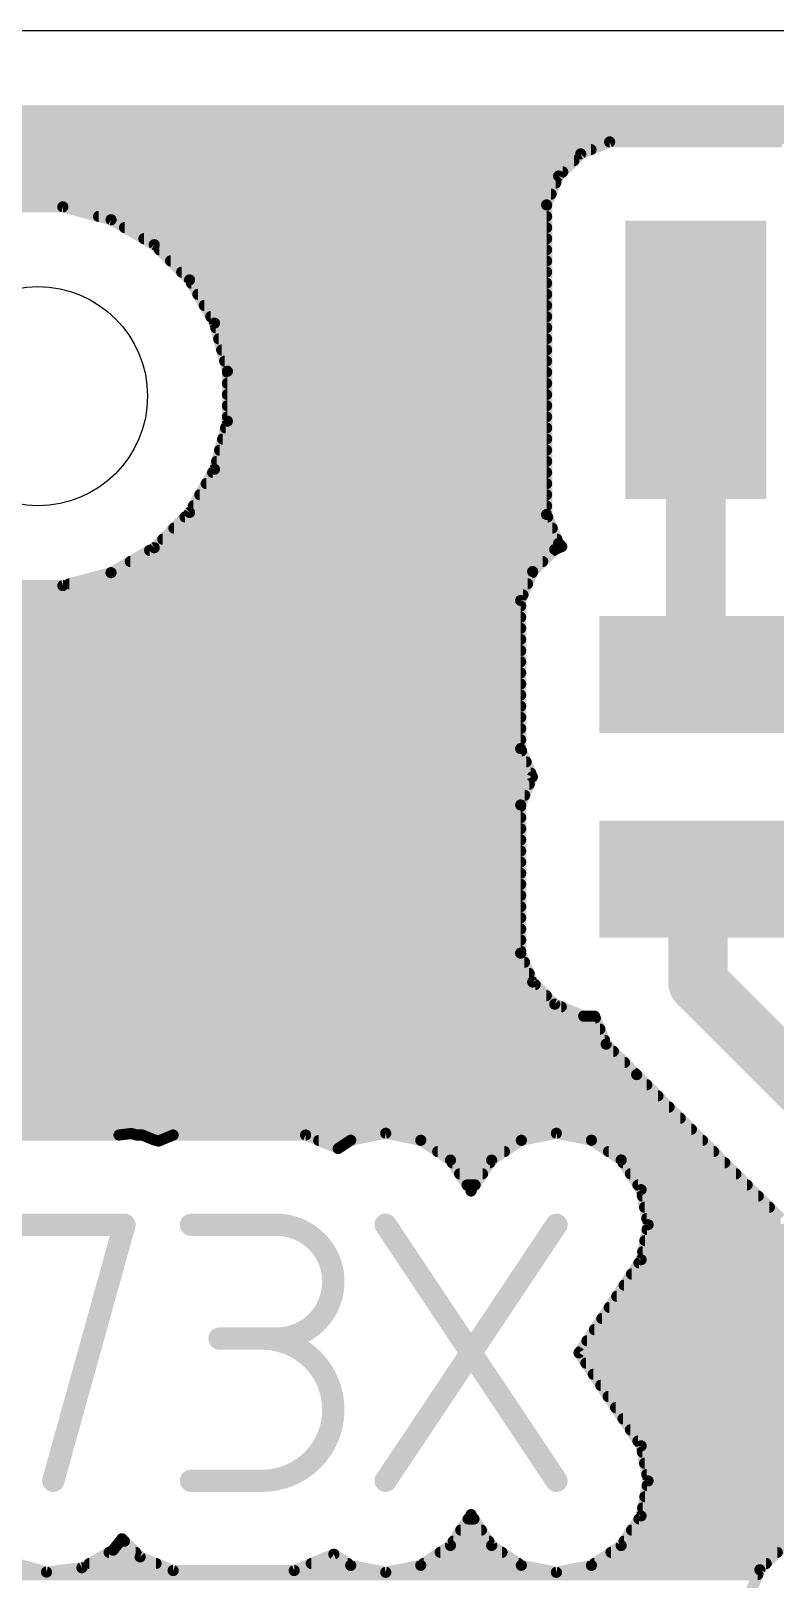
# Model space of a CAD drawing. Extents: x 0 to 75, y 0 to 35.
# Drawn here: x 14.91 to 25.08, y 13.81 to 35 of the extents above; entities that cross this region are included whole.
import ezdxf

# ---------------------------------------------------------------- set-up
doc = ezdxf.new("R2010")
doc.units = 0
doc.layers.add('1', color=12, linetype='CONTINUOUS')
doc.layers.add('20', color=31, linetype='CONTINUOUS')

# ---------------------------------------------------------------- blocks, each defined once
blk = doc.blocks.new('RECT')
blk.add_solid([(-0.5, -0.5), (0.5, -0.5), (-0.5, 0.5), (0.5, 0.5)])

msp = doc.modelspace()

# ---------------------------------------------------------------- linework, layer by layer
at = {"layer": '1'}
for points, const_width in [([(1.0922, 33.9078), (73.9078, 33.9078)], 0.1524), ([(1.0922, 33.8328), (73.9078, 33.8328)], 0.1524), ([(1.0922, 33.6804), (73.9078, 33.6804)], 0.1524), ([(1.0922, 33.528), (73.9078, 33.528)], 0.1524), ([(22.8207, 33.4812), (22.4252, 33.3174)], 0.1524), ([(25.1793, 33.4812), (22.8207, 33.4812)], 0.1524), ([(1.0922, 33.3756), (22.5658, 33.3756)], 0.1524), ([(1.0922, 33.2232), (22.331, 33.2232)], 0.1524), ([(22.4252, 33.3174), (22.1224, 33.0146)], 0.1524), ([(1.0922, 33.0708), (22.1786, 33.0708)], 0.1524), ([(22.1224, 33.0146), (21.9586, 32.6191)], 0.1524), ([(1.0922, 32.9184), (22.0826, 32.9184)], 0.1524), ([(1.0922, 32.766), (22.0195, 32.766)], 0.1524), ([(1.0922, 32.6136), (21.9586, 32.6136)], 0.1524), ([(15.3413, 32.5922), (14.6587, 32.5922)], 0.1524), ([(16.0006, 32.4155), (15.3413, 32.5922)], 0.1524), ([(21.9586, 32.6191), (21.9586, 28.3809)], 0.1524), ([(15.8302, 32.4612), (21.9586, 32.4612)], 0.1524), ([(16.5916, 32.0743), (16.0006, 32.4155)], 0.1524), ([(16.1854, 32.3088), (21.9586, 32.3088)], 0.1524), ([(16.4494, 32.1564), (21.9586, 32.1564)], 0.1524), ([(17.0743, 31.5916), (16.5916, 32.0743)], 0.1524), ([(16.6619, 32.004), (21.9586, 32.004)], 0.1524), ([(16.8143, 31.8516), (21.9586, 31.8516)], 0.1524), ([(16.9667, 31.6992), (21.9586, 31.6992)], 0.1524), ([(17.4155, 31.0006), (17.0743, 31.5916)], 0.1524), ([(17.1002, 31.5468), (21.9586, 31.5468)], 0.1524), ([(17.1882, 31.3944), (21.9586, 31.3944)], 0.1524), ([(17.2761, 31.242), (21.9586, 31.242)], 0.1524), ([(17.3641, 31.0896), (21.9586, 31.0896)], 0.1524), ([(17.5922, 30.3413), (17.4155, 31.0006)], 0.1524), ([(17.4325, 30.9372), (21.9586, 30.9372)], 0.1524), ([(17.4734, 30.7848), (21.9586, 30.7848)], 0.1524), ([(24, 26.22), (24, 30.5)], 0.8128), ([(17.5142, 30.6324), (21.9586, 30.6324)], 0.1524), ([(17.555, 30.48), (21.9586, 30.48)], 0.1524), ([(17.5922, 29.6587), (17.5922, 30.3413)], 0.1524), ([(17.5922, 30.3276), (21.9586, 30.3276)], 0.1524), ([(17.5922, 30.1752), (21.9586, 30.1752)], 0.1524), ([(17.5922, 30.0228), (21.9586, 30.0228)], 0.1524), ([(17.5922, 29.8704), (21.9586, 29.8704)], 0.1524), ([(17.4155, 28.9994), (17.5922, 29.6587)], 0.1524), ([(17.5922, 29.718), (21.9586, 29.718)], 0.1524), ([(17.5264, 29.4132), (21.9586, 29.4132)], 0.1524), ([(17.5672, 29.5656), (21.9586, 29.5656)], 0.1524), ([(17.4856, 29.2608), (21.9586, 29.2608)], 0.1524), ([(17.0743, 28.4084), (17.4155, 28.9994)], 0.1524), ([(17.4447, 29.1084), (21.9586, 29.1084)], 0.1524), ([(17.3025, 28.8036), (21.9586, 28.8036)], 0.1524), ([(17.3905, 28.956), (21.9586, 28.956)], 0.1524), ([(17.2145, 28.6512), (21.9586, 28.6512)], 0.1524), ([(16.5916, 27.9257), (17.0743, 28.4084)], 0.1524), ([(17.0123, 28.3464), (21.9729, 28.3464)], 0.1524), ([(17.1265, 28.4988), (21.9586, 28.4988)], 0.1524), ([(21.9586, 28.3809), (22.1224, 27.9854)], 0.1524), ([(16.8599, 28.194), (22.036, 28.194)], 0.1524), ([(16.0006, 27.5845), (16.5916, 27.9257)], 0.1524), ([(16.7075, 28.0416), (22.0992, 28.0416)], 0.1524), ([(22.0704, 27.9024), (21.7676, 27.5996)], 0.1524), ([(22.1659, 27.9419), (22.0704, 27.9024)], 0.1524), ([(22.1224, 27.9854), (22.1659, 27.9419)], 0.1524), ([(16.2644, 27.7368), (21.9048, 27.7368)], 0.1524), ([(16.5284, 27.8892), (22.0572, 27.8892)], 0.1524), ([(15.3413, 27.4078), (16.0006, 27.5845)], 0.1524), ([(16.0004, 27.5844), (21.7613, 27.5844)], 0.1524), ([(21.7676, 27.5996), (21.6038, 27.2041)], 0.1524), ([(1.0922, 27.2796), (21.6351, 27.2796)], 0.1524), ([(14.6587, 27.4078), (15.3413, 27.4078)], 0.1524), ([(15.4316, 27.432), (21.6982, 27.432)], 0.1524), ([(1.0922, 27.1272), (21.6038, 27.1272)], 0.1524), ([(21.6038, 27.2041), (21.6038, 25.1759)], 0.1524), ([(1.0922, 26.9748), (21.6038, 26.9748)], 0.1524), ([(1.0922, 26.8224), (21.6038, 26.8224)], 0.1524), ([(1.0922, 26.67), (21.6038, 26.67)], 0.1524), ([(1.0922, 26.5176), (21.6038, 26.5176)], 0.1524), ([(24.03, 26.19), (24, 26.22)], 0.8128), ([(1.0922, 26.3652), (21.6038, 26.3652)], 0.1524), ([(1.0922, 26.2128), (21.6038, 26.2128)], 0.1524), ([(1.0922, 26.0604), (21.6038, 26.0604)], 0.1524), ([(1.0922, 25.908), (21.6038, 25.908)], 0.1524), ([(1.0922, 25.7556), (21.6038, 25.7556)], 0.1524), ([(1.0922, 25.6032), (21.6038, 25.6032)], 0.1524), ([(1.0922, 25.4508), (21.6038, 25.4508)], 0.1524), ([(1.0922, 25.2984), (21.6038, 25.2984)], 0.1524), ([(1.0922, 25.146), (21.6162, 25.146)], 0.1524), ([(21.6038, 25.1759), (21.7637, 24.79)], 0.1524), ([(1.0922, 24.9936), (21.6793, 24.9936)], 0.1524), ([(1.0922, 24.8412), (21.7425, 24.8412)], 0.1524), ([(21.7637, 24.79), (21.6038, 24.4041)], 0.1524), ([(1.0922, 24.6888), (21.7217, 24.6888)], 0.1524), ([(1.0922, 24.5364), (21.6586, 24.5364)], 0.1524), ([(1.0922, 24.384), (21.6038, 24.384)], 0.1524), ([(21.6038, 24.4041), (21.6038, 22.3759)], 0.1524), ([(1.0922, 24.2316), (21.6038, 24.2316)], 0.1524), ([(1.0922, 24.0792), (21.6038, 24.0792)], 0.1524), ([(1.0922, 23.9268), (21.6038, 23.9268)], 0.1524), ([(1.0922, 23.7744), (21.6038, 23.7744)], 0.1524), ([(24.03, 21.97), (24.03, 23.39)], 0.8128), ([(1.0922, 23.622), (21.6038, 23.622)], 0.1524), ([(1.0922, 23.4696), (21.6038, 23.4696)], 0.1524), ([(24.11, 23.39), (24.03, 23.39)], 0.4064), ([(1.0922, 23.3172), (21.6038, 23.3172)], 0.1524), ([(1.0922, 23.1648), (21.6038, 23.1648)], 0.1524), ([(1.0922, 23.0124), (21.6038, 23.0124)], 0.1524), ([(1.0922, 22.86), (21.6038, 22.86)], 0.1524), ([(1.0922, 22.7076), (21.6038, 22.7076)], 0.1524), ([(1.0922, 22.5552), (21.6038, 22.5552)], 0.1524), ([(1.0922, 22.4028), (21.6038, 22.4028)], 0.1524), ([(1.0922, 22.2504), (21.6558, 22.2504)], 0.1524), ([(21.6038, 22.3759), (21.7676, 21.9804)], 0.1524), ([(26, 20), (24.03, 21.97)], 0.8128), ([(1.0922, 22.098), (21.7189, 22.098)], 0.1524), ([(21.7676, 21.9804), (22.0704, 21.6776)], 0.1524), ([(1.0922, 21.9456), (21.8024, 21.9456)], 0.1524), ([(1.0922, 21.7932), (21.9548, 21.7932)], 0.1524), ([(1.0922, 21.6408), (22.1593, 21.6408)], 0.1524), ([(22.0704, 21.6776), (22.4659, 21.5138)], 0.1524), ([(1.0922, 21.4884), (22.6247, 21.4884)], 0.1524), ([(1.0922, 21.336), (22.6879, 21.336)], 0.1524), ([(22.4659, 21.5138), (22.6142, 21.5138)], 0.1524), ([(22.6142, 21.5138), (22.7731, 21.1302)], 0.1524), ([(1.0922, 21.1836), (22.751, 21.1836)], 0.1524), ([(22.7731, 21.1302), (23.1902, 20.7131)], 0.1524), ([(1.0922, 21.0312), (22.8721, 21.0312)], 0.1524), ([(1.0922, 20.8788), (23.0245, 20.8788)], 0.1524), ([(1.0922, 20.7264), (23.1769, 20.7264)], 0.1524), ([(23.1902, 20.7131), (25.1602, 18.7431)], 0.1524), ([(1.0922, 20.574), (23.3293, 20.574)], 0.1524), ([(1.0922, 20.4216), (23.4817, 20.4216)], 0.1524), ([(1.0922, 20.2692), (23.6341, 20.2692)], 0.1524), ([(1.0922, 20.1168), (23.7865, 20.1168)], 0.1524), ([(1.0922, 19.9644), (23.9389, 19.9644)], 0.1524), ([(16.1091, 19.8862), (13.9923, 19.8862)], 0.1524), ([(16.2773, 19.9068), (16.1091, 19.8862)], 0.1524), ([(16.3514, 19.8862), (16.2773, 19.9068)], 0.1524), ([(16.4284, 19.8862), (16.3514, 19.8862)], 0.1524), ([(16.585, 19.8213), (16.4284, 19.8862)], 0.1524), ([(16.8498, 19.8862), (16.6497, 19.8033)], 0.1524), ([(18.6619, 19.8862), (16.8498, 19.8862)], 0.1524), ([(19.1078, 19.7015), (18.6619, 19.8862)], 0.1524), ([(19.7582, 19.9103), (19.2788, 19.8154)], 0.1524), ([(20.2375, 19.8144), (19.7582, 19.9103)], 0.1524), ([(22.0924, 19.9103), (21.6131, 19.8144)], 0.1524), ([(22.5719, 19.8154), (22.0924, 19.9103)], 0.1524), ([(16.6497, 19.8033), (16.585, 19.8213)], 0.1524), ([(16.6186, 19.812), (16.6706, 19.812)], 0.1524), ([(18.841, 19.812), (19.2736, 19.812)], 0.1524), ([(19.2788, 19.8154), (19.1078, 19.7015)], 0.1524), ([(20.6436, 19.5424), (20.2375, 19.8144)], 0.1524), ([(20.2411, 19.812), (21.6095, 19.812)], 0.1524), ([(20.4687, 19.6596), (21.382, 19.6596)], 0.1524), ([(21.6131, 19.8144), (21.207, 19.5424)], 0.1524), ([(22.9786, 19.5443), (22.5719, 19.8154)], 0.1524), ([(22.577, 19.812), (24.0913, 19.812)], 0.1524), ([(22.8056, 19.6596), (24.2437, 19.6596)], 0.1524), ([(20.9253, 19.1199), (20.6436, 19.5424)], 0.1524), ([(20.6671, 19.5072), (21.1835, 19.5072)], 0.1524), ([(21.207, 19.5424), (20.9253, 19.1199)], 0.1524), ([(23.2505, 19.1382), (22.9786, 19.5443)], 0.1524), ([(23.0034, 19.5072), (24.3961, 19.5072)], 0.1524), ([(20.7687, 19.3548), (21.0819, 19.3548)], 0.1524), ([(23.1055, 19.3548), (24.5485, 19.3548)], 0.1524), ([(20.8703, 19.2024), (20.9803, 19.2024)], 0.1524), ([(23.2075, 19.2024), (24.7009, 19.2024)], 0.1524), ([(23.3464, 18.6589), (23.2505, 19.1382)], 0.1524), ([(23.2682, 19.05), (24.8533, 19.05)], 0.1524), ([(23.2986, 18.8976), (25.0057, 18.8976)], 0.1524), ([(14.2367, 18.6576), (16.184, 18.6576)], 0.3048), ([(16.184, 18.6576), (15.2103, 15.1524)], 0.3048), ([(17.0941, 18.6576), (18.2626, 18.6576)], 0.3048), ([(19.7569, 15.1524), (22.0937, 18.6576)], 0.3048), ([(19.7569, 18.6576), (22.0937, 15.1524)], 0.3048), ([(23.2515, 18.1794), (23.3464, 18.6589)], 0.1524), ([(23.3291, 18.7452), (25.1581, 18.7452)], 0.1524), ([(23.3333, 18.5928), (25.5231, 18.5928)], 0.1524), ([(23.3032, 18.4404), (29.5038, 18.4404)], 0.1524), ([(22.4019, 16.905), (23.2515, 18.1794)], 0.1524), ([(23.273, 18.288), (29.5038, 18.288)], 0.1524), ([(23.1207, 17.9832), (29.5038, 17.9832)], 0.1524), ([(23.2223, 18.1356), (29.5038, 18.1356)], 0.1524), ([(23.0191, 17.8308), (29.5038, 17.8308)], 0.1524), ([(22.8159, 17.526), (29.5038, 17.526)], 0.1524), ([(22.9175, 17.6784), (29.5038, 17.6784)], 0.1524), ([(22.7143, 17.3736), (29.5038, 17.3736)], 0.1524), ([(18.2626, 17.0997), (17.4836, 17.0997)], 0.3048), ([(22.6127, 17.2212), (29.5038, 17.2212)], 0.1524), ([(23.2515, 15.6306), (22.4019, 16.905)], 0.1524), ([(22.4095, 16.9164), (29.5038, 16.9164)], 0.1524), ([(22.5111, 17.0688), (29.5275, 17.0688)], 0.1524), ([(22.4959, 16.764), (29.5038, 16.764)], 0.1524), ([(22.5975, 16.6116), (29.5038, 16.6116)], 0.1524), ([(22.6991, 16.4592), (29.5038, 16.4592)], 0.1524), ([(22.8007, 16.3068), (29.5038, 16.3068)], 0.1524), ([(22.9023, 16.1544), (29.5038, 16.1544)], 0.1524), ([(23.0039, 16.002), (29.5038, 16.002)], 0.1524), ([(23.1055, 15.8496), (29.5038, 15.8496)], 0.1524), ([(23.2071, 15.6972), (29.5038, 15.6972)], 0.1524), ([(23.3464, 15.1511), (23.2515, 15.6306)], 0.1524), ([(23.2685, 15.5448), (26.6413, 15.5448)], 0.1524), ([(17.0941, 15.1524), (18.0678, 15.1524)], 0.3048), ([(23.2986, 15.3924), (26.3331, 15.3924)], 0.1524), ([(23.3288, 15.24), (26.1807, 15.24)], 0.1524), ([(23.2505, 14.6718), (23.3464, 15.1511)], 0.1524), ([(23.3337, 15.0876), (26.0283, 15.0876)], 0.1524), ([(26.0154, 15.0747), (24.8754, 13.9347)], 0.1524), ([(23.2727, 14.7828), (25.7235, 14.7828)], 0.1524), ([(23.3032, 14.9352), (25.8759, 14.9352)], 0.1524), ([(20.6436, 14.2676), (20.9253, 14.6901)], 0.1524), ([(20.8855, 14.6304), (20.9651, 14.6304)], 0.1524), ([(20.9253, 14.6901), (21.207, 14.2676)], 0.1524), ([(22.9786, 14.2657), (23.2505, 14.6718)], 0.1524), ([(23.2228, 14.6304), (25.5711, 14.6304)], 0.1524), ([(16.0276, 14.2031), (16.1498, 14.3593)], 0.1524), ([(16.1498, 14.3593), (16.3982, 14.1108)], 0.1524), ([(20.7839, 14.478), (21.0667, 14.478)], 0.1524), ([(23.1207, 14.478), (25.4187, 14.478)], 0.1524), ([(15.6021, 13.9626), (16.0276, 14.2031)], 0.1524), ([(15.9747, 14.1732), (16.3358, 14.1732)], 0.1524), ([(16.1234, 14.3256), (16.1834, 14.3256)], 0.1524), ([(18.5059, 13.9238), (19.0481, 14.1484)], 0.1524), ([(19.0481, 14.1484), (19.2788, 13.9946)], 0.1524), ([(20.2375, 13.9956), (20.6436, 14.2676)], 0.1524), ([(20.5027, 14.1732), (21.3479, 14.1732)], 0.1524), ([(20.6823, 14.3256), (21.1683, 14.3256)], 0.1524), ([(21.207, 14.2676), (21.6131, 13.9956)], 0.1524), ([(22.5719, 13.9946), (22.9786, 14.2657)], 0.1524), ([(22.8398, 14.1732), (25.1139, 14.1732)], 0.1524), ([(23.0187, 14.3256), (25.2663, 14.3256)], 0.1524), ([(14.646, 14.034), (15.117, 13.9032)], 0.1524), ([(15.117, 13.9032), (15.6021, 13.9626)], 0.1524), ([(15.7051, 14.0208), (16.6156, 14.0208)], 0.1524), ([(16.3982, 14.1108), (16.8498, 13.9238)], 0.1524), ([(16.8498, 13.9238), (18.5059, 13.9238)], 0.1524), ([(18.74, 14.0208), (19.2394, 14.0208)], 0.1524), ([(19.2788, 13.9946), (19.7582, 13.8997)], 0.1524), ([(19.7582, 13.8997), (20.2375, 13.9956)], 0.1524), ([(20.2751, 14.0208), (21.5755, 14.0208)], 0.1524), ([(21.6131, 13.9956), (22.0924, 13.8997)], 0.1524), ([(22.0924, 13.8997), (22.5719, 13.9946)], 0.1524), ([(22.6112, 14.0208), (24.9615, 14.0208)], 0.1524), ([(24.8754, 13.9347), (24.6806, 13.4645)], 0.1524), ([(1.0922, 13.8684), (24.8479, 13.8684)], 0.1524)]:
    msp.add_lwpolyline(points, dxfattribs=dict(at, const_width=const_width))
for points, const_width in [([(22.8207, 33.5193, 1), (22.8207, 33.4431)], 0.0762), ([(22.8353, 33.446, 1), (22.8061, 33.5164)], 0.0762), ([(22.331, 33.1851, 1), (22.331, 33.2613)], 0.0762), ([(22.4106, 33.3526, 1), (22.4398, 33.2822)], 0.0762), ([(22.4521, 33.2904, 1), (22.3982, 33.3443)], 0.0762), ([(22.5658, 33.3375, 1), (22.5658, 33.4137)], 0.0762), ([(22.0955, 33.0416, 1), (22.1494, 32.9877)], 0.0762), ([(22.1576, 33, 1), (22.0872, 33.0292)], 0.0762), ([(22.1786, 33.0327, 1), (22.1786, 33.1089)], 0.0762), ([(22.0826, 32.8803, 1), (22.0826, 32.9565)], 0.0762), ([(15.3511, 32.629, 1), (15.3314, 32.5554)], 0.0762), ([(15.3413, 32.5541, 1), (15.3413, 32.6303)], 0.0762), ([(21.9967, 32.6191, 1), (21.9205, 32.6191)], 0.0762), ([(21.9234, 32.6336, 1), (21.9938, 32.6045)], 0.0762), ([(21.9586, 32.5755, 1), (21.9586, 32.6517)], 0.0762), ([(22.0195, 32.7279, 1), (22.0195, 32.8041)], 0.0762), ([(15.8302, 32.4993, 1), (15.8302, 32.4231)], 0.0762), ([(16.0196, 32.4485, 1), (15.9815, 32.3825)], 0.0762), ([(15.9907, 32.3787, 1), (16.0104, 32.4523)], 0.0762), ([(21.9586, 32.4231, 1), (21.9586, 32.4993)], 0.0762), ([(16.1854, 32.3469, 1), (16.1854, 32.2707)], 0.0762), ([(16.4494, 32.1945, 1), (16.4494, 32.1183)], 0.0762), ([(21.9586, 32.2707, 1), (21.9586, 32.3469)], 0.0762), ([(21.9586, 32.1183, 1), (21.9586, 32.1945)], 0.0762), ([(16.6186, 32.1012, 1), (16.5647, 32.0473)], 0.0762), ([(16.5726, 32.0413, 1), (16.6107, 32.1073)], 0.0762), ([(16.6619, 32.0421, 1), (16.6619, 31.9659)], 0.0762), ([(21.9586, 31.9659, 1), (21.9586, 32.0421)], 0.0762), ([(16.8143, 31.8897, 1), (16.8143, 31.8135)], 0.0762), ([(21.9586, 31.8135, 1), (21.9586, 31.8897)], 0.0762), ([(16.9667, 31.7373, 1), (16.9667, 31.6611)], 0.0762), ([(17.1073, 31.6107, 1), (17.0413, 31.5726)], 0.0762), ([(17.0473, 31.5647, 1), (17.1012, 31.6186)], 0.0762), ([(17.1002, 31.5849, 1), (17.1002, 31.5087)], 0.0762), ([(21.9586, 31.6611, 1), (21.9586, 31.7373)], 0.0762), ([(21.9586, 31.5087, 1), (21.9586, 31.5849)], 0.0762), ([(17.1882, 31.4325, 1), (17.1882, 31.3563)], 0.0762), ([(21.9586, 31.3563, 1), (21.9586, 31.4325)], 0.0762), ([(17.2761, 31.2801, 1), (17.2761, 31.2039)], 0.0762), ([(17.3641, 31.1277, 1), (17.3641, 31.0515)], 0.0762), ([(21.9586, 31.2039, 1), (21.9586, 31.2801)], 0.0762), ([(21.9586, 31.0515, 1), (21.9586, 31.1277)], 0.0762), ([(17.4523, 31.0104, 1), (17.3787, 30.9907)], 0.0762), ([(17.3825, 30.9815, 1), (17.4485, 31.0196)], 0.0762), ([(17.4325, 30.9753, 1), (17.4325, 30.8991)], 0.0762), ([(21.9586, 30.8991, 1), (21.9586, 30.9753)], 0.0762), ([(17.4734, 30.8229, 1), (17.4734, 30.7467)], 0.0762), ([(21.9586, 30.7467, 1), (21.9586, 30.8229)], 0.0762), ([(24.2032, 30.5, 1), (23.7968, 30.5)], 0.4064), ([(17.5142, 30.6705, 1), (17.5142, 30.5943)], 0.0762), ([(17.555, 30.5181, 1), (17.555, 30.4419)], 0.0762), ([(21.9586, 30.5943, 1), (21.9586, 30.6705)], 0.0762), ([(21.9586, 30.4419, 1), (21.9586, 30.5181)], 0.0762), ([(17.6303, 30.3413, 1), (17.5541, 30.3413)], 0.0762), ([(17.5922, 30.3657, 1), (17.5922, 30.2895)], 0.0762), ([(17.5554, 30.3314, 1), (17.629, 30.3511)], 0.0762), ([(21.9586, 30.2895, 1), (21.9586, 30.3657)], 0.0762), ([(17.5922, 30.2133, 1), (17.5922, 30.1371)], 0.0762), ([(17.5922, 30.0609, 1), (17.5922, 29.9847)], 0.0762), ([(21.9586, 30.1371, 1), (21.9586, 30.2133)], 0.0762), ([(21.9586, 29.9847, 1), (21.9586, 30.0609)], 0.0762), ([(17.5922, 29.9085, 1), (17.5922, 29.8323)], 0.0762), ([(21.9586, 29.8323, 1), (21.9586, 29.9085)], 0.0762), ([(17.5922, 29.7561, 1), (17.5922, 29.6799)], 0.0762), ([(17.5541, 29.6587, 1), (17.6303, 29.6587)], 0.0762), ([(17.629, 29.6489, 1), (17.5554, 29.6686)], 0.0762), ([(21.9586, 29.6799, 1), (21.9586, 29.7561)], 0.0762), ([(17.5264, 29.4513, 1), (17.5264, 29.3751)], 0.0762), ([(17.5672, 29.6037, 1), (17.5672, 29.5275)], 0.0762), ([(21.9586, 29.5275, 1), (21.9586, 29.6037)], 0.0762), ([(21.9586, 29.3751, 1), (21.9586, 29.4513)], 0.0762), ([(17.4856, 29.2989, 1), (17.4856, 29.2227)], 0.0762), ([(21.9586, 29.2227, 1), (21.9586, 29.2989)], 0.0762), ([(17.3787, 29.0093, 1), (17.4523, 28.9896)], 0.0762), ([(17.4485, 28.9804, 1), (17.3825, 29.0185)], 0.0762), ([(17.4447, 29.1465, 1), (17.4447, 29.0703)], 0.0762), ([(21.9586, 29.0703, 1), (21.9586, 29.1465)], 0.0762), ([(17.3025, 28.8417, 1), (17.3025, 28.7655)], 0.0762), ([(17.3905, 28.9941, 1), (17.3905, 28.9179)], 0.0762), ([(21.9586, 28.9179, 1), (21.9586, 28.9941)], 0.0762), ([(21.9586, 28.7655, 1), (21.9586, 28.8417)], 0.0762), ([(17.2145, 28.6893, 1), (17.2145, 28.6131)], 0.0762), ([(21.9586, 28.6131, 1), (21.9586, 28.6893)], 0.0762), ([(17.0123, 28.3845, 1), (17.0123, 28.3083)], 0.0762), ([(17.0413, 28.4274, 1), (17.1073, 28.3893)], 0.0762), ([(17.1012, 28.3814, 1), (17.0473, 28.4353)], 0.0762), ([(17.1265, 28.5369, 1), (17.1265, 28.4607)], 0.0762), ([(21.9938, 28.3955, 1), (21.9234, 28.3663)], 0.0762), ([(21.9205, 28.3809, 1), (21.9967, 28.3809)], 0.0762), ([(21.9586, 28.4607, 1), (21.9586, 28.5369)], 0.0762), ([(21.9729, 28.3083, 1), (21.9729, 28.3845)], 0.0762), ([(16.8599, 28.2321, 1), (16.8599, 28.1559)], 0.0762), ([(22.036, 28.1559, 1), (22.036, 28.2321)], 0.0762), ([(16.5647, 27.9527, 1), (16.6186, 27.8988)], 0.0762), ([(16.6107, 27.8927, 1), (16.5726, 27.9587)], 0.0762), ([(16.7075, 28.0797, 1), (16.7075, 28.0035)], 0.0762), ([(22.0558, 27.9376, 1), (22.085, 27.8672)], 0.0762), ([(22.0973, 27.8754, 1), (22.0434, 27.9293)], 0.0762), ([(22.1494, 28.0123, 1), (22.0955, 27.9584)], 0.0762), ([(22.0872, 27.9708, 1), (22.1576, 28)], 0.0762), ([(22.0992, 28.0035, 1), (22.0992, 28.0797)], 0.0762), ([(22.139, 27.915, 1), (22.1928, 27.9689)], 0.0762), ([(22.1805, 27.9067, 1), (22.1513, 27.9771)], 0.0762), ([(16.2644, 27.7749, 1), (16.2644, 27.6987)], 0.0762), ([(16.5284, 27.9273, 1), (16.5284, 27.8511)], 0.0762), ([(21.9048, 27.6987, 1), (21.9048, 27.7749)], 0.0762), ([(22.0572, 27.8511, 1), (22.0572, 27.9273)], 0.0762), ([(16.0004, 27.6225, 1), (16.0004, 27.5463)], 0.0762), ([(15.9815, 27.6174, 1), (16.0196, 27.5515)], 0.0762), ([(16.0104, 27.5477, 1), (15.9907, 27.6213)], 0.0762), ([(21.7407, 27.6266, 1), (21.7946, 27.5727)], 0.0762), ([(21.8028, 27.585, 1), (21.7324, 27.6142)], 0.0762), ([(21.7613, 27.5463, 1), (21.7613, 27.6225)], 0.0762), ([(15.3314, 27.4446, 1), (15.3511, 27.371)], 0.0762), ([(15.3413, 27.3697, 1), (15.3413, 27.4459)], 0.0762), ([(15.4316, 27.4701, 1), (15.4316, 27.3939)], 0.0762), ([(21.6351, 27.2415, 1), (21.6351, 27.3177)], 0.0762), ([(21.6982, 27.3939, 1), (21.6982, 27.4701)], 0.0762), ([(21.6419, 27.2041, 1), (21.5657, 27.2041)], 0.0762), ([(21.5686, 27.2186, 1), (21.639, 27.1895)], 0.0762), ([(21.6038, 27.0891, 1), (21.6038, 27.1653)], 0.0762), ([(21.6038, 26.9367, 1), (21.6038, 27.0129)], 0.0762), ([(21.6038, 26.7843, 1), (21.6038, 26.8605)], 0.0762), ([(21.6038, 26.6319, 1), (21.6038, 26.7081)], 0.0762), ([(21.6038, 26.4795, 1), (21.6038, 26.5557)], 0.0762), ([(24.1437, 26.3637, 1), (23.8563, 26.0763)], 0.4064), ([(23.8863, 26.0463, 1), (24.1737, 26.3337)], 0.4064), ([(21.6038, 26.3271, 1), (21.6038, 26.4033)], 0.0762), ([(21.6038, 26.1747, 1), (21.6038, 26.2509)], 0.0762), ([(23.7968, 26.22, 1), (24.2032, 26.22)], 0.4064), ([(21.6038, 26.0223, 1), (21.6038, 26.0985)], 0.0762), ([(21.6038, 25.8699, 1), (21.6038, 25.9461)], 0.0762), ([(21.6038, 25.7175, 1), (21.6038, 25.7937)], 0.0762), ([(21.6038, 25.5651, 1), (21.6038, 25.6413)], 0.0762), ([(21.6038, 25.4127, 1), (21.6038, 25.4889)], 0.0762), ([(21.639, 25.1905, 1), (21.5686, 25.1613)], 0.0762), ([(21.6038, 25.2603, 1), (21.6038, 25.3365)], 0.0762), ([(21.6162, 25.1079, 1), (21.6162, 25.1841)], 0.0762), ([(21.5657, 25.1759, 1), (21.6419, 25.1759)], 0.0762), ([(21.6793, 24.9555, 1), (21.6793, 25.0317)], 0.0762), ([(21.7989, 24.7754, 1), (21.7285, 24.8046)], 0.0762), ([(21.7285, 24.7754, 1), (21.7989, 24.8046)], 0.0762), ([(21.7425, 24.8031, 1), (21.7425, 24.8793)], 0.0762), ([(21.6586, 24.4983, 1), (21.6586, 24.5745)], 0.0762), ([(21.7217, 24.6507, 1), (21.7217, 24.7269)], 0.0762), ([(21.6419, 24.4041, 1), (21.5657, 24.4041)], 0.0762), ([(21.5686, 24.4186, 1), (21.639, 24.3895)], 0.0762), ([(21.6038, 24.3459, 1), (21.6038, 24.4221)], 0.0762), ([(21.6038, 24.1935, 1), (21.6038, 24.2697)], 0.0762), ([(21.6038, 24.0411, 1), (21.6038, 24.1173)], 0.0762), ([(21.6038, 23.8887, 1), (21.6038, 23.9649)], 0.0762), ([(21.6038, 23.7363, 1), (21.6038, 23.8125)], 0.0762), ([(24.2332, 23.39, 1), (23.8268, 23.39)], 0.4064), ([(21.6038, 23.5839, 1), (21.6038, 23.6601)], 0.0762), ([(21.6038, 23.4315, 1), (21.6038, 23.5077)], 0.0762), ([(24.03, 23.4916, 1), (24.03, 23.2884)], 0.2032), ([(24.11, 23.2884, 1), (24.11, 23.4916)], 0.2032), ([(21.6038, 23.2791, 1), (21.6038, 23.3553)], 0.0762), ([(21.6038, 23.1267, 1), (21.6038, 23.2029)], 0.0762), ([(21.6038, 22.9743, 1), (21.6038, 23.0505)], 0.0762), ([(21.6038, 22.8219, 1), (21.6038, 22.8981)], 0.0762), ([(21.6038, 22.6695, 1), (21.6038, 22.7457)], 0.0762), ([(21.6038, 22.5171, 1), (21.6038, 22.5933)], 0.0762), ([(21.6038, 22.3647, 1), (21.6038, 22.4409)], 0.0762), ([(21.639, 22.3905, 1), (21.5686, 22.3613)], 0.0762), ([(21.5657, 22.3759, 1), (21.6419, 22.3759)], 0.0762), ([(21.6558, 22.2123, 1), (21.6558, 22.2885)], 0.0762), ([(24.1737, 22.1137, 1), (23.8863, 21.8263)], 0.4064), ([(21.7189, 22.0599, 1), (21.7189, 22.1361)], 0.0762), ([(21.7946, 22.0073, 1), (21.7407, 21.9534)], 0.0762), ([(23.8268, 21.97, 1), (24.2332, 21.97)], 0.4064), ([(21.7324, 21.9658, 1), (21.8028, 21.995)], 0.0762), ([(21.8024, 21.9075, 1), (21.8024, 21.9837)], 0.0762), ([(21.9548, 21.7551, 1), (21.9548, 21.8313)], 0.0762), ([(22.085, 21.7128, 1), (22.0558, 21.6424)], 0.0762), ([(22.0434, 21.6507, 1), (22.0973, 21.7046)], 0.0762), ([(22.1593, 21.6027, 1), (22.1593, 21.6789)], 0.0762), ([(22.4659, 21.5519, 1), (22.4659, 21.4757)], 0.0762), ([(22.4513, 21.4786, 1), (22.4805, 21.549)], 0.0762), ([(22.6494, 21.5284, 1), (22.579, 21.4992)], 0.0762), ([(22.6142, 21.4757, 1), (22.6142, 21.5519)], 0.0762), ([(22.6247, 21.4503, 1), (22.6247, 21.5265)], 0.0762), ([(22.6879, 21.2979, 1), (22.6879, 21.3741)], 0.0762), ([(22.8001, 21.1571, 1), (22.7462, 21.1032)], 0.0762), ([(22.751, 21.1455, 1), (22.751, 21.2217)], 0.0762), ([(22.7379, 21.1156, 1), (22.8083, 21.1448)], 0.0762), ([(22.8721, 20.9931, 1), (22.8721, 21.0693)], 0.0762), ([(23.0245, 20.8407, 1), (23.0245, 20.9169)], 0.0762), ([(23.2171, 20.7401, 1), (23.1632, 20.6862)], 0.0762), ([(23.1632, 20.6862, 1), (23.2171, 20.7401)], 0.0762), ([(23.1769, 20.6883, 1), (23.1769, 20.7645)], 0.0762), ([(23.3293, 20.5359, 1), (23.3293, 20.6121)], 0.0762), ([(23.4817, 20.3835, 1), (23.4817, 20.4597)], 0.0762), ([(23.6341, 20.2311, 1), (23.6341, 20.3073)], 0.0762), ([(23.7865, 20.0787, 1), (23.7865, 20.1549)], 0.0762), ([(16.1045, 19.924, 1), (16.1137, 19.8484)], 0.0762), ([(16.1091, 19.8481, 1), (16.1091, 19.9243)], 0.0762), ([(16.2875, 19.9435, 1), (16.2671, 19.8701)], 0.0762), ([(16.282, 19.869, 1), (16.2727, 19.9446)], 0.0762), ([(16.3514, 19.9243, 1), (16.3514, 19.8481)], 0.0762), ([(16.3412, 19.8495, 1), (16.3616, 19.9229)], 0.0762), ([(16.4429, 19.9214, 1), (16.4138, 19.851)], 0.0762), ([(16.4284, 19.8481, 1), (16.4284, 19.9243)], 0.0762), ([(16.8498, 19.9243, 1), (16.8498, 19.8481)], 0.0762), ([(16.8643, 19.851, 1), (16.8352, 19.9214)], 0.0762), ([(18.6765, 19.9214, 1), (18.6473, 19.851)], 0.0762), ([(18.6619, 19.8481, 1), (18.6619, 19.9243)], 0.0762), ([(19.7657, 19.9476, 1), (19.7508, 19.8729)], 0.0762), ([(19.7656, 19.8729, 1), (19.7508, 19.9476)], 0.0762), ([(22.0998, 19.9476, 1), (22.085, 19.8729)], 0.0762), ([(22.0999, 19.8729, 1), (22.0849, 19.9476)], 0.0762), ([(23.9389, 19.9263, 1), (23.9389, 20.0025)], 0.0762), ([(16.5952, 19.858, 1), (16.5748, 19.7846)], 0.0762), ([(16.5704, 19.7861, 1), (16.5995, 19.8565)], 0.0762), ([(16.6186, 19.8501, 1), (16.6186, 19.7739)], 0.0762), ([(16.6352, 19.8385, 1), (16.6643, 19.7681)], 0.0762), ([(16.6395, 19.7666, 1), (16.6599, 19.8401)], 0.0762), ([(16.6706, 19.7739, 1), (16.6706, 19.8501)], 0.0762), ([(18.841, 19.8501, 1), (18.841, 19.7739)], 0.0762), ([(19.0867, 19.7332, 1), (19.129, 19.6698)], 0.0762), ([(19.0933, 19.6663, 1), (19.1224, 19.7367)], 0.0762), ([(19.2714, 19.8528, 1), (19.2861, 19.778)], 0.0762), ([(19.2999, 19.7837, 1), (19.2576, 19.8471)], 0.0762), ([(19.2736, 19.7739, 1), (19.2736, 19.8501)], 0.0762), ([(20.2587, 19.8461, 1), (20.2163, 19.7828)], 0.0762), ([(20.2411, 19.8501, 1), (20.2411, 19.7739)], 0.0762), ([(20.23, 19.777, 1), (20.245, 19.8518)], 0.0762), ([(20.4687, 19.6977, 1), (20.4687, 19.6215)], 0.0762), ([(21.382, 19.6215, 1), (21.382, 19.6977)], 0.0762), ([(21.6057, 19.8518, 1), (21.6206, 19.777)], 0.0762), ([(21.6343, 19.7828, 1), (21.5919, 19.8461)], 0.0762), ([(21.6095, 19.7739, 1), (21.6095, 19.8501)], 0.0762), ([(22.593, 19.8471, 1), (22.5507, 19.7837)], 0.0762), ([(22.577, 19.8501, 1), (22.577, 19.7739)], 0.0762), ([(22.5645, 19.778, 1), (22.5793, 19.8528)], 0.0762), ([(22.8056, 19.6977, 1), (22.8056, 19.6215)], 0.0762), ([(24.0913, 19.7739, 1), (24.0913, 19.8501)], 0.0762), ([(24.2437, 19.6215, 1), (24.2437, 19.6977)], 0.0762), ([(20.6753, 19.5636, 1), (20.6119, 19.5213)], 0.0762), ([(20.6224, 19.5108, 1), (20.6648, 19.5741)], 0.0762), ([(20.6671, 19.5453, 1), (20.6671, 19.4691)], 0.0762), ([(21.1858, 19.5741, 1), (21.2282, 19.5108)], 0.0762), ([(21.2387, 19.5213, 1), (21.1753, 19.5636)], 0.0762), ([(21.1835, 19.4691, 1), (21.1835, 19.5453)], 0.0762), ([(23.0102, 19.5655, 1), (22.9469, 19.5231)], 0.0762), ([(22.9574, 19.5126, 1), (22.9997, 19.576)], 0.0762), ([(23.0034, 19.5453, 1), (23.0034, 19.4691)], 0.0762), ([(24.3961, 19.4691, 1), (24.3961, 19.5453)], 0.0762), ([(20.7687, 19.3929, 1), (20.7687, 19.3167)], 0.0762), ([(21.0819, 19.3167, 1), (21.0819, 19.3929)], 0.0762), ([(23.1055, 19.3929, 1), (23.1055, 19.3167)], 0.0762), ([(24.5485, 19.3167, 1), (24.5485, 19.3929)], 0.0762), ([(20.8703, 19.2405, 1), (20.8703, 19.1643)], 0.0762), ([(20.8936, 19.141, 1), (20.957, 19.0987)], 0.0762), ([(20.8936, 19.0987, 1), (20.957, 19.141)], 0.0762), ([(20.9803, 19.1643, 1), (20.9803, 19.2405)], 0.0762), ([(23.2075, 19.2405, 1), (23.2075, 19.1643)], 0.0762), ([(23.2879, 19.1457, 1), (23.2132, 19.1307)], 0.0762), ([(23.2189, 19.117, 1), (23.2822, 19.1594)], 0.0762), ([(23.2682, 19.0881, 1), (23.2682, 19.0119)], 0.0762), ([(24.7009, 19.1643, 1), (24.7009, 19.2405)], 0.0762), ([(24.8533, 19.0119, 1), (24.8533, 19.0881)], 0.0762), ([(23.2986, 18.9357, 1), (23.2986, 18.8595)], 0.0762), ([(25.0057, 18.8595, 1), (25.0057, 18.9357)], 0.0762), ([(16.2574, 18.6372, 1), (16.1106, 18.678)], 0.1524), ([(16.184, 18.5814, 1), (16.184, 18.7338)], 0.1524), ([(17.0941, 18.7338, 1), (17.0941, 18.5814)], 0.1524), ([(18.2626, 17.0997, 1), (18.2626, 18.6576)], 0.3048), ([(18.2626, 18.7338, 1), (18.2626, 18.5814)], 0.1524), ([(18.2626, 18.5814, 1), (18.2626, 18.7338)], 0.1524), ([(19.8203, 18.6999, 1), (19.6935, 18.6153)], 0.1524), ([(22.1571, 18.6153, 1), (22.0303, 18.6999)], 0.1524), ([(23.3291, 18.7833, 1), (23.3291, 18.7071)], 0.0762), ([(23.3333, 18.6309, 1), (23.3333, 18.5547)], 0.0762), ([(23.3838, 18.6515, 1), (23.309, 18.6663)], 0.0762), ([(23.309, 18.6514, 1), (23.3837, 18.6664)], 0.0762), ([(23.3032, 18.4785, 1), (23.3032, 18.4023)], 0.0762), ([(23.2832, 18.1583, 1), (23.2198, 18.2006)], 0.0762), ([(23.273, 18.3261, 1), (23.273, 18.2499)], 0.0762), ([(23.1207, 18.0213, 1), (23.1207, 17.9451)], 0.0762), ([(23.2223, 18.1737, 1), (23.2223, 18.0975)], 0.0762), ([(23.2142, 18.1868, 1), (23.2889, 18.172)], 0.0762), ([(23.0191, 17.8689, 1), (23.0191, 17.7927)], 0.0762), ([(22.8159, 17.5641, 1), (22.8159, 17.4879)], 0.0762), ([(22.9175, 17.7165, 1), (22.9175, 17.6403)], 0.0762), ([(22.7143, 17.4117, 1), (22.7143, 17.3355)], 0.0762), ([(17.4836, 17.1759, 1), (17.4836, 17.0235)], 0.1524), ([(18.0678, 15.1524, 1), (18.0678, 17.0997)], 0.3048), ([(18.0678, 17.1759, 1), (18.0678, 17.0235)], 0.1524), ([(18.2626, 17.1759, 1), (18.2626, 17.0235)], 0.1524), ([(18.2626, 17.0235, 1), (18.2626, 17.1759)], 0.1524), ([(22.6127, 17.2593, 1), (22.6127, 17.1831)], 0.0762), ([(22.4336, 16.9261, 1), (22.3702, 16.8839)], 0.0762), ([(22.3702, 16.9261, 1), (22.4336, 16.8839)], 0.0762), ([(22.4095, 16.9545, 1), (22.4095, 16.8783)], 0.0762), ([(22.5111, 17.1069, 1), (22.5111, 17.0307)], 0.0762), ([(22.4959, 16.8021, 1), (22.4959, 16.7259)], 0.0762), ([(22.5975, 16.6497, 1), (22.5975, 16.5735)], 0.0762), ([(22.6991, 16.4973, 1), (22.6991, 16.4211)], 0.0762), ([(22.8007, 16.3449, 1), (22.8007, 16.2687)], 0.0762), ([(22.9023, 16.1925, 1), (22.9023, 16.1163)], 0.0762), ([(23.0039, 16.0401, 1), (23.0039, 15.9639)], 0.0762), ([(23.1055, 15.8877, 1), (23.1055, 15.8115)], 0.0762), ([(23.2071, 15.7353, 1), (23.2071, 15.6591)], 0.0762), ([(23.2889, 15.638, 1), (23.2142, 15.6232)], 0.0762), ([(23.2198, 15.6094, 1), (23.2832, 15.6517)], 0.0762), ([(23.2685, 15.5829, 1), (23.2685, 15.5067)], 0.0762), ([(17.0941, 15.2286, 1), (17.0941, 15.0762)], 0.1524), ([(18.0678, 15.2286, 1), (18.0678, 15.0762)], 0.1524), ([(18.0678, 15.0762, 1), (18.0678, 15.2286)], 0.1524), ([(19.6935, 15.1947, 1), (19.8203, 15.1101)], 0.1524), ([(22.0303, 15.1101, 1), (22.1571, 15.1947)], 0.1524), ([(23.2986, 15.4305, 1), (23.2986, 15.3543)], 0.0762), ([(23.3288, 15.2781, 1), (23.3288, 15.2019)], 0.0762), ([(15.1369, 15.1728, 1), (15.2837, 15.132)], 0.1524), ([(23.3337, 15.1257, 1), (23.3337, 15.0495)], 0.0762), ([(23.3837, 15.1436, 1), (23.309, 15.1586)], 0.0762), ([(23.309, 15.1437, 1), (23.3838, 15.1585)], 0.0762), ([(23.2727, 14.8209, 1), (23.2727, 14.7447)], 0.0762), ([(23.3032, 14.9733, 1), (23.3032, 14.8971)], 0.0762), ([(20.8855, 14.6685, 1), (20.8855, 14.5923)], 0.0762), ([(20.957, 14.7112, 1), (20.8936, 14.669)], 0.0762), ([(20.957, 14.669, 1), (20.8936, 14.7112)], 0.0762), ([(20.9651, 14.5923, 1), (20.9651, 14.6685)], 0.0762), ([(23.2228, 14.6685, 1), (23.2228, 14.5923)], 0.0762), ([(23.2132, 14.6793, 1), (23.2879, 14.6643)], 0.0762), ([(23.2822, 14.6506, 1), (23.2189, 14.693)], 0.0762), ([(16.1767, 14.3862, 1), (16.1228, 14.3324)], 0.0762), ([(16.1798, 14.3358, 1), (16.1197, 14.3828)], 0.0762), ([(20.7839, 14.5161, 1), (20.7839, 14.4399)], 0.0762), ([(21.0667, 14.4399, 1), (21.0667, 14.5161)], 0.0762), ([(23.1207, 14.5161, 1), (23.1207, 14.4399)], 0.0762), ([(15.9747, 14.2113, 1), (15.9747, 14.1351)], 0.0762), ([(15.9976, 14.2265, 1), (16.0576, 14.1796)], 0.0762), ([(16.0464, 14.1699, 1), (16.0089, 14.2362)], 0.0762), ([(16.1234, 14.3637, 1), (16.1234, 14.2875)], 0.0762), ([(16.1834, 14.2875, 1), (16.1834, 14.3637)], 0.0762), ([(16.3358, 14.1351, 1), (16.3358, 14.2113)], 0.0762), ([(19.0692, 14.1801, 1), (19.0269, 14.1167)], 0.0762), ([(19.0626, 14.1132, 1), (19.0335, 14.1836)], 0.0762), ([(20.5027, 14.2113, 1), (20.5027, 14.1351)], 0.0762), ([(20.6119, 14.2887, 1), (20.6753, 14.2464)], 0.0762), ([(20.6648, 14.2359, 1), (20.6224, 14.2992)], 0.0762), ([(20.6823, 14.3637, 1), (20.6823, 14.2875)], 0.0762), ([(21.1683, 14.2875, 1), (21.1683, 14.3637)], 0.0762), ([(21.2282, 14.2992, 1), (21.1858, 14.2359)], 0.0762), ([(21.1753, 14.2464, 1), (21.2387, 14.2887)], 0.0762), ([(21.3479, 14.1351, 1), (21.3479, 14.2113)], 0.0762), ([(22.8398, 14.2113, 1), (22.8398, 14.1351)], 0.0762), ([(22.9469, 14.2869, 1), (23.0102, 14.2445)], 0.0762), ([(22.9997, 14.234, 1), (22.9574, 14.2974)], 0.0762), ([(23.0187, 14.3637, 1), (23.0187, 14.2875)], 0.0762), ([(25.1139, 14.1351, 1), (25.1139, 14.2113)], 0.0762), ([(15.5834, 13.9957, 1), (15.6209, 13.9294)], 0.0762), ([(15.6067, 13.9248, 1), (15.5975, 14.0004)], 0.0762), ([(15.7051, 14.0589, 1), (15.7051, 13.9827)], 0.0762), ([(16.4128, 14.146, 1), (16.3836, 14.0756)], 0.0762), ([(16.3713, 14.0839, 1), (16.4251, 14.1378)], 0.0762), ([(16.6156, 13.9827, 1), (16.6156, 14.0589)], 0.0762), ([(16.8498, 13.9619, 1), (16.8498, 13.8857)], 0.0762), ([(16.8352, 13.8886, 1), (16.8643, 13.959)], 0.0762), ([(18.4913, 13.959, 1), (18.5205, 13.8886)], 0.0762), ([(18.5059, 13.8857, 1), (18.5059, 13.9619)], 0.0762), ([(18.74, 14.0589, 1), (18.74, 13.9827)], 0.0762), ([(19.2394, 13.9827, 1), (19.2394, 14.0589)], 0.0762), ([(19.2861, 14.032, 1), (19.2714, 13.9572)], 0.0762), ([(19.2576, 13.9629, 1), (19.2999, 14.0263)], 0.0762), ([(20.2163, 14.0272, 1), (20.2587, 13.9639)], 0.0762), ([(20.245, 13.9582, 1), (20.23, 14.0329)], 0.0762), ([(20.2751, 14.0589, 1), (20.2751, 13.9827)], 0.0762), ([(21.6206, 14.0329, 1), (21.6057, 13.9582)], 0.0762), ([(21.5755, 13.9827, 1), (21.5755, 14.0589)], 0.0762), ([(21.5919, 13.9639, 1), (21.6343, 14.0272)], 0.0762), ([(22.5507, 14.0263, 1), (22.593, 13.9629)], 0.0762), ([(22.5793, 13.9572, 1), (22.5645, 14.032)], 0.0762), ([(22.6112, 14.0589, 1), (22.6112, 13.9827)], 0.0762), ([(24.8484, 13.9617, 1), (24.9023, 13.9078)], 0.0762), ([(24.9106, 13.9201, 1), (24.8402, 13.9493)], 0.0762), ([(24.9615, 13.9827, 1), (24.9615, 14.0589)], 0.0762), ([(15.1123, 13.941, 1), (15.1216, 13.8654)], 0.0762), ([(15.1068, 13.8665, 1), (15.1272, 13.9399)], 0.0762), ([(19.7508, 13.9371, 1), (19.7657, 13.8624)], 0.0762), ([(19.7508, 13.8624, 1), (19.7656, 13.9371)], 0.0762), ([(22.085, 13.9371, 1), (22.0998, 13.8624)], 0.0762), ([(22.0849, 13.8624, 1), (22.0999, 13.9371)], 0.0762), ([(24.8479, 13.8303, 1), (24.8479, 13.9065)], 0.0762)]:
    msp.add_lwpolyline(points, format="xyb", dxfattribs=dict(at, const_width=const_width))
at = {"layer": '20'}
msp.add_line((75, 35), (0, 35), dxfattribs=at)
msp.add_circle((15, 30), 1.5, dxfattribs=at)

# ---------------------------------------------------------------- block references
at = {"layer": '1'}
for p, xscale, yscale, rotation in [((24, 30.5), 3.81, 1.9304, 270), ((24.03, 26.19), 1.6, 2.7, 90), ((24.03, 23.39), 1.6, 2.7, 90)]:
    msp.add_blockref('RECT', p, dxfattribs=dict(at, xscale=xscale, yscale=yscale, rotation=rotation))

doc.saveas('drawing.dxf')
